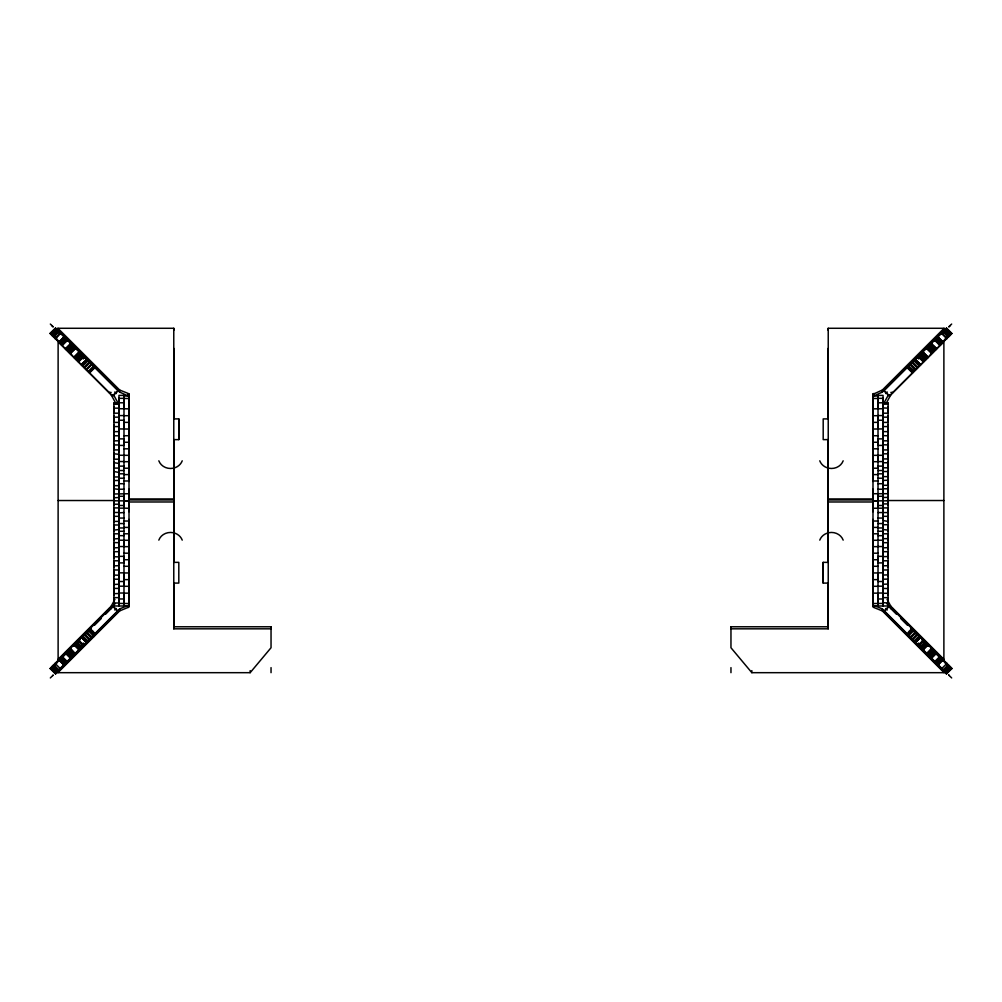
<?xml version="1.0" encoding="UTF-8"?>
<svg xmlns="http://www.w3.org/2000/svg" width="1002" height="1002" viewBox="0 0 1002 1002"><rect width="100%" height="100%" fill="white"/><g stroke="black" fill="none" stroke-linecap="round" stroke-linejoin="round"><path stroke-width="1.5" d="M57.891 330.322L57.891 328.28L173.772 328.28L173.772 562.36L178.807 562.36L178.807 583.089L173.772 583.089L173.772 627.578M70.178 649.622L60.508 659.278L58.116 659.291L58.116 341.77L111.184 394.851L115.643 403.055M113.915 505.484L113.915 496.128M113.915 492.671L113.915 493.986L129.007 493.735L129.007 497.08M113.915 487.736L113.915 491.882M113.915 479.069L113.915 485.644L118.95 485.669M113.915 470.239L113.915 476.965L118.95 476.952M113.915 461.496L113.915 468.084L118.95 468.109M113.915 452.478L113.915 459.204L118.95 459.192M113.915 443.372L113.915 449.835M113.915 439.602L113.915 440.655M113.915 438.55L113.915 434.167M113.915 430.334L113.915 431.474M113.915 429.332L113.915 424.936M113.927 421.065L113.915 422.243M113.927 420.114L113.915 415.73M113.927 411.86L113.915 413.037M113.927 410.908L113.915 406.511M113.927 403.117L113.915 404.157L118.95 404.157M118.95 604.557L118.95 605.985L118.95 502.816M118.95 592.645L118.95 603.417L129.007 603.517M118.95 591.957L118.95 585.882M118.95 584.429L118.95 583.678M118.95 582.751L118.95 567.433M118.95 565.667L113.915 565.88M118.95 564.376L118.95 556.348L123.985 556.348L123.985 562.899L118.95 562.899M118.95 555.296L118.95 549.271M118.95 547.618L113.915 547.869M118.95 546.315L118.95 540.253M118.95 538.575L113.915 538.926M118.95 537.448L118.95 531.373M118.95 529.532L113.915 530.108M118.95 528.204L118.95 522.543M118.95 520.539L118.95 521.403L113.915 521.416M118.95 519.587L118.95 513.876M113.915 512.473L118.95 512.485M118.95 511.258L118.95 395.402L123.985 395.402L123.985 508.152L129.007 508.277M119.664 390.041L128.193 393.448L128.193 395.965L119.651 392.083L119.664 390.041L57.891 328.28M123.985 603.417L123.985 593.021L118.95 593.021M123.985 581.511L118.95 581.511L118.95 586.183L123.985 586.183L123.985 572.843L118.95 572.843M128.193 607.5L128.193 605.458L119.651 608.865L57.891 670.639L57.891 672.68L119.664 610.907L129.007 607.024L129.007 519.437M129.007 511.684L129.007 499.948L173.784 499.948L173.784 501.977L129.007 501.989M127.667 393.924L129.007 393.924L129.007 501.125L123.985 501.125M173.772 374.172L173.772 372.118M173.772 330.322L173.772 328.28M173.772 628.83L173.772 626.776L271.041 626.776L271.041 628.83L173.772 628.83L173.772 439.627L178.807 439.627L178.807 418.899L173.772 418.899L173.772 348.345M271.041 672.68L271.041 667.62M271.041 626.776L271.041 647.743L250.162 672.68L57.891 672.68M828.228 626.776L730.959 626.776L730.959 628.83L828.228 628.83L828.228 439.627L823.193 439.627L823.193 418.899L828.228 418.899L828.228 348.345M944.109 672.68L882.336 610.907L873.807 607.5L873.807 605.458L882.349 608.865L944.109 670.639L944.109 672.68L751.838 672.68L751.838 670.626M828.228 628.83L828.228 583.089L823.193 583.089L823.193 562.36L828.228 562.36L828.228 328.28L944.109 328.28L944.109 330.322M872.992 500.987L872.992 489.239M872.992 481.486L872.992 455.396M872.98 454.332L872.992 393.924L874.333 393.924M873.807 393.924L882.336 390.041L944.109 328.28M878.015 605.997L878.015 493.61M878.015 428.919L878.015 415.579L883.05 415.579L883.05 420.251L878.015 420.251M878.015 408.741L878.015 398.345L883.05 398.345L883.05 408.741L872.992 408.854M882.336 610.907L882.349 608.865M883.05 502.816L883.05 605.997L883.05 604.557M883.05 502.591L883.05 490.354M883.05 489.427L883.05 488.763L888.085 488.826M883.05 487.736L883.05 482.025M883.05 480.459L888.085 480.183M883.05 479.069L883.05 473.407M883.05 472.43L883.05 471.516L888.085 471.566M883.05 470.239L883.05 464.164M883.05 463.45L883.05 462.686M883.05 461.358L883.05 455.296L872.992 455.359M883.05 452.34L883.05 446.303M883.05 437.235L883.05 445.414L878.015 445.414L878.015 438.876L883.05 438.876M883.05 436.346L883.05 435.594L888.085 435.782M883.05 434.167L883.05 418.861M883.05 415.73L883.05 409.643M888.085 604.557L888.085 597.781M888.085 595.088L888.073 590.704M888.073 589.752L888.085 588.237M888.085 585.882L888.073 581.486M888.073 580.546L888.085 579.018M888.085 576.676L888.085 572.28M888.085 571.278L888.085 569.775M888.085 567.433L888.085 563.061M888.085 562.009L888.085 560.594M888.085 558.239L888.085 551.513M888.085 549.134L888.085 542.395M888.085 540.116L888.085 533.527M888.085 531.373L888.085 524.647M888.085 522.543L888.085 515.967M888.085 513.876L888.085 507.626M888.085 505.484L888.073 403.042L883.05 403.042M888.085 603.016L883.05 602.678M931.822 649.622L941.492 659.278L943.884 659.291L943.884 341.77L890.816 394.851L886.357 403.055M113.915 500.812L129.007 500.887L129.02 605.997L113.915 605.985L113.927 403.042L118.95 403.042M58.116 659.291L111.184 606.21L114.904 599.384M105.598 614.188L113.577 606.21L115.055 603.48M883.964 403.055L888.423 394.851L890.816 394.851M71.58 647.079L70.253 648.895L72.131 651.1M930.42 354.908L931.747 353.092L927.038 347.619L932.374 352.954L926.837 347.819M929.869 651.1L931.747 648.895L930.42 647.079M53.569 336.897L58.141 331.862M943.859 670.138L948.431 665.103L943.859 670.138L948.669 665.328L948.13 666.343M927.752 653.63L927.025 654.381L927.539 653.868M69.927 659.416L118.023 611.32L112.687 605.985M889.4 395.928L951.875 333.453L946.539 328.117L883.977 390.68L889.425 395.915L883.977 390.68M69.752 353.08L73.046 349.61M932.336 649.008L926.837 654.181L946.539 673.883L951.875 668.547L951.249 667.921M60.22 343.548L64.053 339.703M86.034 369.362L91.332 363.989M910.668 638.011L915.966 632.638M941.78 658.452L936.469 663.825M939.976 656.648L936.131 660.493M60.909 344.237L66.245 338.901M78.031 361.359L82.878 356.599M60.759 657.901L66.357 662.986M54.371 664.301L55.148 665.065M54.747 663.925L55.361 663.311M70.24 648.432L75.438 653.918M94.188 635.155L88.84 629.82C91.182 627.578 98.659 635.982 92.046 637.297L86.711 631.949M65.719 652.941L67.785 650.874M79.434 649.91L74.135 644.524M74.549 644.123L79.884 649.459M78.269 640.403L83.617 645.726M60.082 669.261L60.784 668.559M71.042 658.301L65.669 653.003L65.205 653.467M73.359 655.984L75.05 654.293M83.98 645.376L78.557 640.115M907.023 367.634L912.421 372.919M921.352 353.305L926.762 358.566M922.516 352.128L927.865 357.476M945.901 328.744L882.349 392.083L873.807 395.965L873.807 393.448M926.399 348.258L931.91 353.418L926.562 348.082M935.881 338.776L941.241 344.099M923.356 361.972L918.02 356.624L918.521 357.2M923.706 361.622L918.383 356.274M927.451 357.877L928.128 357.2L922.817 351.827M951.249 334.079L950.084 335.244M946.639 338.689L947.266 338.062L946.577 338.751M935.505 662.848C951.086 648.444 930.119 668.722 936.995 661.358M50.125 333.453L55.461 328.117L118.023 390.68L112.6 395.928L50.125 333.453L55.661 328.305M50.213 333.541L55.536 328.193M50.463 333.791L55.799 328.456M51.252 334.58L56.425 329.082M51.866 335.194L57.214 329.858M50.751 334.079L52.154 335.482L57.252 329.908M52.079 335.407L57.44 330.096M53.281 336.609L52.304 335.62L57.69 330.334M57.916 330.572L52.354 335.683M53.87 335.657L53.319 336.634L58.442 331.086M59.156 331.8L53.807 337.135L54.697 336.484M54.246 337.574L55.148 336.935M55.21 337.01L54.371 337.699M55.586 337.373L54.809 338.137L55.373 338.714M55.148 338.476L60.483 333.14M54.947 338.288L55.473 338.801L60.533 333.178M56.6 339.928L57.377 339.164M57.853 341.181L58.63 340.417M58.83 342.158L64.128 336.785L64.616 337.273L63.139 338.789M64.266 336.91L58.993 342.321L59.707 343.035L64.792 337.449M62.913 338.551L64.404 337.06M63.013 338.663L64.579 337.236M62.725 339.64L64.854 337.511L63.527 339.177M65.318 337.962L63.865 339.515L65.418 338.075M65.556 338.2L60.27 343.598L65.957 338.601M64.779 340.43L66.082 338.739L61.147 344.475M66.495 339.152L61.022 344.362M60.684 344.012L61.222 344.55L66.57 339.227M66.934 339.59L61.861 345.189M61.798 345.126L67.134 339.791M67.184 339.841L65.644 341.281M68.123 340.768L67.585 341.306L68.224 340.868M70.666 343.31L70.228 343.962L70.528 343.172M71.004 344.738L71.58 344.225M71.681 344.337L66.044 349.385L71.405 344.062L71.242 344.976M71.48 345.214L72.232 344.888M72.069 344.713L66.633 349.961M67.585 350.913L72.921 345.577M73.697 346.341L68.675 352.015M68.474 351.802L73.91 346.567M74.311 346.968L69.038 352.378M71.944 350.7L72.858 349.798L69.626 352.954L74.962 347.619L70.253 353.092L71.58 354.908M69.626 352.954L72.858 349.723M69.827 353.155L75.163 347.819M70.04 353.368L75.375 348.032M70.09 353.418L75.601 348.258L70.253 353.593M79.183 351.827L74.148 357.476L79.659 352.303L74.348 357.689M79.333 351.99L73.86 357.188M74.461 357.802L79.847 352.504M80.072 352.729L79.809 353.543L80.648 353.305M80.561 353.218L75.275 358.616M80.999 353.656L75.576 358.904L80.824 353.468M75.851 359.179L81.3 353.957M76.014 359.342L81.35 354.007M81.55 354.207L76.227 359.555L81.65 354.295M76.515 359.856L81.863 354.508M83.241 355.898L77.592 360.92M81.939 357.589L83.341 355.998M78.294 361.622L83.642 356.299M78.569 361.897L83.98 356.624L83.479 357.2M83.291 358.941L84.794 357.438M86.736 359.392L81.325 364.653M86.848 359.505L81.337 364.678M81.625 364.953L87.036 359.68M87.187 359.843L82.114 365.454M81.939 365.267L87.274 359.931M87.625 360.282L82.202 365.53M82.79 366.131L88.138 360.783M84.193 367.521L89.529 362.185M85.358 368.686L84.544 367.884L89.804 362.461M86.435 369.776L91.783 364.44M93.462 366.118L88.126 371.454L87.475 370.803M88.84 372.18L94.188 366.832M94.338 366.995L89.378 372.706M112.612 395.94L118.023 390.68M51.916 666.756L57.252 672.091M52.392 666.28L57.765 671.578M64.266 665.09L58.993 659.679L59.757 658.915M61.097 657.575L66.295 663.048L61.147 657.525M55.937 673.407L55.461 673.883L50.125 668.547L112.612 606.06L117.935 611.408M50.676 667.996L57.853 660.819L58.63 661.583M59.306 659.366L58.792 659.88L64.128 665.215L65.556 663.8L60.22 658.452M59.669 659.003L65.017 664.326L64.479 664.877M67.472 661.884L62.086 656.586L60.308 658.352L65.656 663.7M69.238 649.434L68.336 650.323L73.822 655.533M70.278 648.394L75.375 653.968M73.86 644.812L75.851 642.821L81.187 648.156M75.964 642.708L77.906 640.766L83.241 646.102L79.183 650.173M81.337 637.322L82.289 636.383L87.537 641.806M83.817 634.842L85.972 632.688M86.936 631.723L88.439 630.22M51.165 667.507L56.425 672.918M52.555 666.117L57.928 671.415M58.141 670.138L53.569 665.103L58.141 670.138L53.331 665.328L53.87 666.343M66.069 652.603L71.405 657.938L71.004 657.262M66.896 651.776L72.069 657.287M68.975 649.684L74.336 655.007M75.163 643.509L80.573 648.77M75.613 643.046L80.774 648.57M73.497 646.303L80.135 639.652M84.569 635.23L91.207 628.58M94.526 625.261L101.164 618.622M114.792 610.018L116.357 608.465M63.351 662.998L64.792 664.551M64.829 661.52L66.57 662.773M65.644 660.719L66.934 662.41L61.598 657.074M65.869 660.493L62.086 656.586M52.73 675.548L53.231 675.047L50.325 677.953M55.861 672.417L57.502 670.776M70.766 658.577L70.228 658.038L70.666 658.69M81.362 646.904L81.776 647.568M86.648 641.618L81.838 636.821M56.312 671.966L56.751 672.605L57.803 671.553M55.536 673.807L73.271 656.072M81.325 637.347L86.66 642.683L91.808 637.535L86.435 632.224M57.402 671.954L52.079 666.593M72.87 656.473L67.585 651.087M81.3 648.043L76.014 642.658M912.083 362.574L917.381 367.959M920.65 354.007L925.986 359.342M921.001 353.656L926.424 358.904L921.176 353.468M935.931 349.397L930.457 344.187M935.693 338.964L941.091 344.237M943.558 331.086L948.669 336.659L948.13 335.657M949.921 335.407L944.748 329.908M914.726 359.931L920.061 365.267L914.375 360.282M922.153 352.504L927.514 357.814M937.834 336.822L943.208 342.12M950.234 325.487L948.769 326.953L951.675 324.047M931.234 343.423L931.772 343.962L931.334 343.31M943.383 332.338L942.381 333.34M943.571 332.15L945.412 330.309M919.122 356.599L923.969 361.359M936.356 341.281L939.914 345.414L940.452 344.888L935.066 339.59M935.43 339.227L937.171 340.48M937.947 339.703L941.78 343.548M942.882 342.446L942.306 343.022L938.699 338.952M885.643 393.535L887.208 391.982M917.394 367.934L916.642 368.686M940.978 344.362L935.517 339.127M950.835 334.493L945.575 329.082M912.622 372.706L907.662 366.995M914.262 371.078L908.538 366.118M920.663 364.678L915.152 359.505M924.408 360.92L918.759 355.898M932.962 352.378L927.689 346.968M933.325 352.015L928.303 346.341M935.029 350.299L935.78 349.56M936.82 348.521L931.772 343.962M941.316 344.012L940.778 344.55L936.933 340.718M941.504 343.824L936.469 338.175M948.756 336.572L949.696 335.62L944.31 330.334M949.57 335.758L944.235 330.422M889.313 605.985L883.977 611.32L932.073 659.416M884.09 611.433L889.388 606.06L950.748 667.42M907.073 634.429C921.827 622.467 900.31 633.54 910.342 637.685M907.662 635.005L912.997 629.669M907.812 635.155L913.16 629.82L912.421 629.081M908.538 635.882L913.874 630.546M909.954 637.297L915.678 632.337M915.565 632.224L910.217 637.56L915.314 642.67L920.675 637.347L915.264 642.608M912.471 639.815L917.807 634.466M913.862 641.217L919.21 635.869M919.711 636.383L914.463 641.806M914.576 641.931L919.924 636.583M914.713 642.057L919.874 636.546M914.964 642.32L920.312 636.971M915.039 642.382L920.5 637.159M917.206 644.562L918.709 643.059M918.383 645.726L923.731 640.403M920.061 644.411L918.696 646.052L923.932 640.591M920.224 647.568L920.638 646.904M920.35 647.705L925.785 642.457M925.986 642.658L920.7 648.043M920.813 648.156L926.149 642.821M921.114 648.469L926.574 643.234M927.025 643.697C925.322 643.422 920.625 649.334 921.928 649.271M927.652 644.311L922.541 649.885M922.441 649.784L927.689 644.349M922.566 649.91L927.927 644.599M928.165 644.837L922.817 650.173L918.759 646.102L924.094 640.766L925.861 642.533M926.424 653.767L931.76 648.432L926.625 653.968M927.677 655.032L933.025 649.684M928.09 655.433L933.426 650.098M928.178 655.533L933.626 650.285M934.415 651.087L929.13 656.473M929.931 657.287C941.366 644.537 933.225 657.713 930.996 657.262M930.319 657.663L935.655 652.327M931.234 658.577L936.594 653.254M931.334 658.69L931.772 658.038M934.553 661.896L939.876 656.548M934.866 662.209L940.202 656.874M940.402 657.074L935.066 662.41L936.356 660.719M936.043 663.399L941.392 658.051M936.344 663.7L941.73 658.402L940.164 656.836M936.682 664.038L938.135 662.485M938.323 662.673L936.857 664.201L937.559 664.902M937.496 664.84L936.958 664.301L942.281 658.953L942.895 659.567L937.734 665.09M937.146 664.489L939.275 662.347M937.208 664.551L938.649 662.998M937.346 664.689L938.962 663.311M937.596 664.94L938.987 663.337M943.208 659.88L942.644 659.303L943.17 659.842L937.872 665.215L937.333 664.677M943.37 661.583L944.147 660.819L951.386 668.058M944.623 662.836L945.4 662.072M941.517 668.86L946.815 663.474L947.278 663.938M946.414 664.627L947.191 663.863L946.639 663.311M946.852 665.065L947.829 664.501M947.303 665.516L948.193 664.865L942.844 670.2M948.669 665.341L943.32 670.676L942.231 669.574M944.097 671.453L949.445 666.117M944.31 671.666L949.307 665.992M949.846 666.518L944.473 671.816L950.084 666.756M949.921 666.593L944.748 672.091M949.433 667.645L950.209 666.881M945.575 672.918L950.911 667.582L950.359 667.031M951.537 668.209L945.988 673.331M946.339 673.695L951.787 668.459M69.652 352.98L70.716 351.915M84.619 634.041L89.917 639.426M947.191 338.137L946.414 337.373M940.778 657.45L937.171 661.52M70.228 343.962L65.418 348.746M74.862 358.19L79.697 353.418M922.303 648.57L927.138 643.81M920.162 636.821L915.352 641.618M947.191 663.863L946.189 664.401L947.191 663.863L946.477 663.136M65.568 349.222L67.961 349.222M934.039 349.222L936.432 349.222M108.742 392.408L111.134 392.408M890.866 392.408L893.258 392.408M111.184 394.851L113.577 394.851L118.036 403.055M123.985 396.003L129.02 396.003M878.015 501.125L872.992 501.125L872.98 396.003L878.015 396.003M123.985 398.483L129.007 398.483M872.992 398.483L878.015 398.483M118.95 402.791L123.985 402.791M878.015 402.791L883.05 402.791M113.927 403.343L118.95 403.343M883.05 403.343L888.073 403.343M888.073 403.117L888.073 403.981L883.05 404.157M113.915 408.152L118.95 408.152M888.073 410.908L888.085 408.127L883.05 407.939M123.985 408.741L118.95 408.741L118.95 398.345L123.985 398.345L123.985 408.741L129.007 408.854M113.915 413.187L118.95 413.187M883.05 413.187L888.085 413.187L888.073 411.86M118.95 415.579L123.985 415.579M123.985 415.705L129.007 415.705M872.992 415.705L878.015 415.705M113.915 417.158L118.95 417.158M883.05 417.158L888.085 417.158L888.085 415.73M118.95 420.251L123.985 420.251L123.985 428.919M123.985 422.368L129.007 422.368M872.992 422.368L878.015 422.368M113.915 422.406L118.95 422.406M883.05 422.406L888.085 422.406L888.073 421.065M113.915 426.576L118.95 426.576M883.05 426.576L888.085 426.576M118.95 428.919L129.007 429.044M872.992 429.044L883.05 428.919M113.915 431.624L118.95 431.624M883.05 431.624L888.085 431.624L888.085 430.334M123.985 435.72L129.007 435.72M872.992 435.72L878.015 435.72M113.915 435.782L118.95 435.782M118.95 438.876L123.985 438.876L123.985 445.414L118.95 445.414L118.95 437.235M113.915 440.817L118.95 440.817M883.05 440.817L888.085 440.817L888.085 439.602M123.985 442.258L129.007 442.258M872.992 442.258L878.015 442.258M113.915 444.938L118.95 444.938M888.085 444.938L883.05 444.75M123.985 448.808L129.007 448.808M872.992 448.808L878.015 448.808M113.915 449.923L118.95 449.923M883.05 449.923L888.085 449.923L888.085 443.372M118.95 454.357L113.915 453.743M129.007 455.359L118.95 455.234L118.95 461.496L123.985 461.571M883.05 458.929L888.085 458.929M123.985 461.697L129.007 461.697M872.992 461.697L878.015 461.697M118.95 463.45L113.915 462.686M118.95 466.118L123.985 466.118M878.015 466.118L883.05 466.118M883.05 467.809L888.085 467.809M123.985 468.21L129.007 468.21M872.992 468.21L878.015 468.21M118.95 470.514L123.985 470.514M878.015 470.514L883.05 470.514M118.95 472.43L113.915 471.516M118.95 473.808L123.985 473.808M878.015 473.808L883.05 473.808M123.985 474.597L129.007 474.597M872.992 474.597L878.015 474.597M883.05 476.626L888.085 476.626M118.95 478.217L123.985 478.217M878.015 478.217L883.05 478.217M123.985 480.973L129.007 480.973M872.992 480.973L878.015 480.973M118.95 483.715L123.985 483.715M878.015 483.715L883.05 483.715M883.05 485.281L888.085 485.281M118.95 489.427L113.915 488.763M118.95 489.214L123.985 489.214M878.015 489.214L883.05 489.214M872.992 493.735L888.085 493.698M123.985 605.997L123.985 496.278L118.95 496.278L118.95 493.61M878.015 496.278L883.05 496.278M888.085 497.38L883.05 497.48M173.784 498.946L129.007 498.946L129.007 489.239M872.992 498.946L828.216 498.946L828.216 500.975M828.216 499.948L872.992 499.948L872.98 605.997L888.085 605.985L888.085 496.128M58.116 500.524L114.804 500.537M887.196 500.537L943.884 500.524M872.992 500.887L888.085 500.812L888.085 499.009M828.216 501.977L872.992 501.989L872.992 511.684M883.05 503.918L888.085 503.918M118.95 505.484L123.985 505.484M883.05 511.258L883.05 395.402L878.015 395.402L878.015 505.484L883.05 505.484L883.05 508.152L872.992 508.277L872.992 504.92M113.915 507.914L118.95 507.914M883.05 507.914L888.085 507.914M118.95 508.152L123.985 508.152M123.985 512.561L118.95 512.861M878.015 512.561L888.085 512.573M113.915 516.331L118.95 516.331M883.05 516.331L888.085 516.331M118.95 518.059L123.985 518.059M878.015 518.059L883.05 518.059M123.985 521.027L129.007 521.027M872.992 521.027L878.015 521.027M883.05 520.539L888.085 521.403M118.95 523.558L123.985 523.558M878.015 523.558L883.05 523.558M113.915 524.985L118.95 524.985M123.985 527.415L129.007 527.415M872.992 527.415L878.015 527.415M118.95 527.954L123.985 527.954M878.015 527.954L883.05 527.954M883.05 529.532L888.085 530.096M118.95 531.26L123.985 531.26M878.015 531.26L883.05 531.26M113.915 533.803L118.95 533.803M123.985 533.79L129.007 533.79M872.992 533.79L878.015 533.79M883.05 533.803L888.085 533.803M118.95 535.657L123.985 535.657M878.015 535.657L883.05 535.657M883.05 538.663L888.085 538.663M129.007 540.303L118.95 540.191L118.95 546.528L123.985 546.528L123.985 540.191M872.992 540.303L883.05 540.191L883.05 546.315M113.915 549.271L113.915 542.57L118.95 542.683M883.05 542.683L888.085 542.683M878.015 546.528L883.05 546.528M123.985 546.654L129.007 546.654M872.992 546.654L878.015 546.654M888.085 547.618L883.05 547.869M113.915 551.689L118.95 551.689M883.05 551.689L888.085 551.689M123.985 553.192L129.007 553.192M872.992 553.192L878.015 553.192M113.915 556.699L118.95 556.899M883.05 556.674L888.085 556.523M123.985 559.742L129.007 559.742M872.992 559.742L878.015 559.742M113.915 560.794L118.95 560.794M883.05 560.794L888.085 560.794M883.05 562.899L878.015 562.899L878.015 556.348L883.05 556.348L883.05 564.376M883.05 565.829L888.085 565.667M123.985 566.293L129.007 566.28M872.992 566.28L878.015 566.293M113.915 569.975L118.95 569.975M888.085 569.975L883.05 569.975L883.05 567.433M883.05 572.843L878.015 572.843L878.015 581.511L883.05 581.511M123.985 572.956L129.007 572.956M872.992 572.956L878.015 572.956M113.915 575.06L118.95 575.248M883.05 575.035L888.085 574.885M113.915 579.206L118.95 579.206M883.05 579.206L888.085 579.093M123.985 579.632L129.007 579.632M872.992 579.632L878.015 579.632M118.95 584.241L113.915 584.454M883.05 584.241L888.085 584.091M878.015 586.183L883.05 586.183M123.985 586.295L129.007 586.295M872.992 586.295L878.015 586.295M113.927 589.752L113.915 588.412L118.95 588.412M883.05 585.882L883.05 588.412L888.085 588.575M883.05 593.021L878.015 593.021L878.015 603.417M123.985 593.146L129.007 593.146M872.992 593.146L878.015 593.146M118.95 593.485L113.915 593.672M113.915 604.557L113.927 597.63L118.95 597.63M883.05 597.63L888.085 597.63M118.95 598.971L123.985 598.971M878.015 598.971L883.05 598.971M118.95 603.016L113.915 603.016M872.992 603.517L883.05 603.417L883.05 592.645M111.184 606.21L113.577 606.21M886.945 603.48L888.423 606.21L890.816 606.21L943.884 659.291M874.333 607.024L872.992 607.024L872.992 519.437M108.742 608.652L111.134 608.652M890.866 608.652L893.258 608.652M65.568 651.839L67.961 651.839M934.039 651.839L936.432 651.839M74.461 653.868L74.962 654.381L74.248 653.63M928.954 349.61L932.374 352.954M920.162 365.179L914.813 359.843M927.138 358.19L921.928 352.729M914.5 360.156L919.874 365.454L914.576 360.069M87.5 641.844L82.126 636.546L87.424 641.931M74.862 643.81L79.697 648.57M930.056 350.7L929.142 349.798L932.336 352.992L931.284 351.915M65.406 653.254L70.228 658.038M917.381 634.041L912.083 639.426M60.383 333.027L60.884 333.541M59.619 333.34L58.617 332.338M61.222 657.45L65.067 661.282M946.464 328.193L951.737 333.591L946.339 328.305M946.201 328.456L951.537 333.791M944.786 329.858L950.134 335.194M944.661 329.996L949.996 335.332M944.084 330.572L949.42 335.908M942.844 331.8L948.193 337.135L947.303 336.484M946.852 336.935L947.554 337.774L946.79 337.01M941.517 333.14L946.852 338.476M941.467 333.178L946.815 338.513M944.623 339.164L945.4 339.928M943.37 340.417L944.147 341.181M937.734 336.91L943.007 342.321M937.596 337.06L939.087 338.551M938.987 338.663L937.421 337.236L938.861 338.789M939.275 339.64L937.146 337.511L938.423 339.227M936.857 337.799L938.323 339.327M936.682 337.962L938.135 339.515L936.582 338.075M936.043 338.601L941.392 343.949M935.755 338.901L937.246 340.404M934.866 339.791L940.202 345.126M934.816 339.841L936.294 341.344M936.131 341.507L934.553 340.104L939.876 345.452M933.877 340.768L934.415 341.306L933.776 340.868M930.557 344.087L930.996 344.738M930.319 344.337L935.655 349.673M929.931 344.713L935.179 350.161M929.079 345.577L934.415 350.913M928.09 346.567L933.526 351.802M926.625 348.032L931.96 353.368M922.667 351.99L928.04 357.288M922.341 352.316L927.652 357.689M921.765 352.892L922.266 353.468L921.652 353.005M920.7 353.957L926.149 359.179M920.45 354.207L925.773 359.555L920.35 354.295M920.137 354.508L925.485 359.856M918.558 356.098L920.061 357.589M917.206 357.438L918.709 358.941M915.314 359.33L920.6 364.728M914.964 359.68L920.375 364.953M913.862 360.783L919.21 366.131M912.471 362.185L917.807 367.521M910.217 364.44L915.565 369.776M909.954 364.703L915.289 370.039M907.812 366.832L913.16 372.18M913.561 630.22L915.064 631.723M916.028 632.688L918.183 634.842M919.598 636.27L920.663 637.322M925.998 642.67L927.313 643.985M928.128 644.8L927.476 644.136L922.153 649.496M932.449 649.121L933.952 650.624M934.215 650.874L936.582 653.254M951.875 668.547L950.835 667.507M941.003 657.675L935.43 662.773M888.423 606.21L896.402 614.188M900.836 618.622L907.474 625.261M910.793 628.58L917.431 635.23M921.865 639.652L928.503 646.303M885.643 608.465L887.208 610.018M944.498 670.776L946.138 672.417L945.688 671.966M951.675 677.953L948.769 675.047L949.27 675.548M941.442 668.797L941.216 668.559M945.312 672.655L944.197 671.553L949.608 666.28M918.133 645.488L923.28 639.94M929.743 657.087L930.62 657.976M930.996 658.339L936.294 652.953M946.051 673.407L946.539 673.883M55.861 328.506L119.651 392.083M51.766 325.487L53.231 326.953L50.325 324.047M58.429 332.15L56.049 329.771M114.792 391.982L116.357 393.535M66.22 349.56L66.971 350.299M89.579 629.081L94.927 634.429M89.003 629.669L94.338 635.005M88.126 630.546L93.462 635.882M84.193 634.466L89.529 639.815M82.79 635.869L88.138 641.217M87.287 642.057L81.939 636.721L87.224 642.119M81.688 636.971L87.036 642.32M81.5 637.159L86.961 642.382M81.4 637.272L86.686 642.67M83.291 643.059L84.794 644.562M81.939 644.411L83.442 645.902M83.341 646.002L78.031 640.629M76.515 642.144L81.863 647.492M76.215 642.457L81.65 647.705M80.348 648.995L79.809 648.457L80.072 649.271M74.348 644.311L79.659 649.684M74.123 644.549L79.559 649.784M73.91 644.762L79.296 650.06M69.827 648.845L75.163 654.181M68.574 650.098L73.91 655.433M66.345 652.327L71.681 657.663M61.798 656.874L67.134 662.209M60.608 658.051L65.957 663.399M63.865 662.485L65.318 664.038M63.677 662.673L65.143 664.201M62.725 662.347L64.854 664.489M63.038 663.311L64.654 664.689M63.013 663.337L64.404 664.94M56.6 662.072L57.377 662.836M60.483 668.86L55.185 663.474L55.586 664.627M54.697 665.516L53.807 664.865L59.156 670.2L58.68 670.676L53.331 665.341M52.342 666.317L57.69 671.666M51.866 666.806L57.214 672.142M51.791 666.881L52.567 667.645M50.463 668.209L55.799 673.544M50.213 668.459L55.661 673.695M948.669 336.672L943.859 331.862L948.431 336.897M925.422 642.082L920.074 647.43M57.828 330.472L52.392 335.72M75.927 348.558L76.578 349.222M91.683 364.34L86.347 369.688M94.977 367.634L89.579 372.919M911.194 364.528L915.966 369.362M86.034 632.638L90.806 637.472M751.838 672.68L730.959 647.743L730.959 626.776M887.096 599.384L890.816 606.21M888.085 408.115L888.085 406.511M888.085 417.158L888.073 420.114M888.085 453.831L883.05 453.831M888.085 459.204L888.085 452.34M888.085 462.761L883.05 462.761M888.085 468.084L888.085 461.358M888.073 473.144L888.085 474.585M888.085 476.839L888.085 470.239M888.073 482.112L888.085 485.644M888.085 491.869L888.085 487.736M888.085 493.986L888.085 492.671M888.085 524.722L883.05 524.722M888.085 593.297L883.05 593.297M883.05 455.234L883.05 461.571L878.015 461.571L878.015 455.234M883.05 569.862L883.05 582.901M883.05 584.429L883.05 583.678M883.05 588.312L883.05 592.119M882.336 390.041L882.349 392.083M878.015 505.484L878.015 508.152M872.992 393.924L872.992 395.965M828.228 328.28L828.228 330.322M828.228 372.118L828.228 374.172M730.959 667.62L730.959 672.68M250.162 670.626L250.162 672.68M123.985 493.61L123.985 496.278M119.651 608.865L119.664 610.907M118.95 435.594L118.95 436.346M118.95 480.459L113.915 480.547M118.95 497.493L113.915 497.781M118.95 504.206L113.915 504.206M113.915 507.626L113.915 508.941M113.915 510.694L113.915 509.53M113.915 515.967L113.927 519.499M113.915 524.647L113.915 531.373M113.915 533.527L113.915 540.253M113.915 551.488L113.915 558.239M113.915 560.619L113.915 562.009M113.915 519.099L113.915 522.543M113.915 569.775L113.915 571.278M113.915 579.018L113.927 580.546M113.927 590.955L113.915 595.088M888.085 424.936L888.085 429.332M888.085 434.167L888.085 438.55M888.085 479.069L888.085 482.4M883.05 513.876L883.05 519.587M883.05 522.543L883.05 528.668M883.05 531.373L883.05 537.448M883.05 549.134L883.05 555.296M823.193 562.36L823.193 583.089M178.807 418.899L178.807 439.627M129.007 393.924L129.02 454.332M129.007 455.396L129.007 481.486M118.95 409.492L118.95 415.73M118.95 418.698L118.95 434.167M118.95 446.303L118.95 452.478M118.95 464.164L118.95 470.239M118.95 472.944L118.95 479.069M118.95 482.025L118.95 487.736M118.95 490.354L118.95 502.591M113.915 510.569L113.915 513.876M113.915 563.061L113.915 567.433M113.915 572.28L113.915 576.676M113.927 581.486L113.915 585.882M819.774 540.128A12.337 11.247 0 0 1 826.487 533.415L828.93 532.688A12.337 11.247 0 0 1 843.17 540.128M843.17 460.807A12.337 11.247 0 0 1 828.93 468.235L826.487 467.521A12.337 11.247 0 0 1 819.774 460.807M158.83 540.128A12.337 11.247 0 0 1 173.07 532.688L175.513 533.415A12.337 11.247 0 0 1 182.226 540.128M182.226 460.807A12.337 11.247 0 0 1 175.513 467.521L173.07 468.235A12.337 11.247 0 0 1 158.83 460.807M74.962 347.619L73.472 349.134L74.975 347.619M55.811 337.599L54.809 338.137L55.811 337.599M65.919 341.557L62.124 345.452L67.472 340.116L65.919 341.557M931.021 343.636L936.331 348.997L931.021 343.636M70.979 343.636L65.669 348.997L70.979 343.636M55.072 663.6L55.811 664.401L55.072 663.6M927.351 347.945L928.528 349.134L927.351 347.945M70.716 650.085L69.652 649.02L70.716 650.085"/></g></svg>
